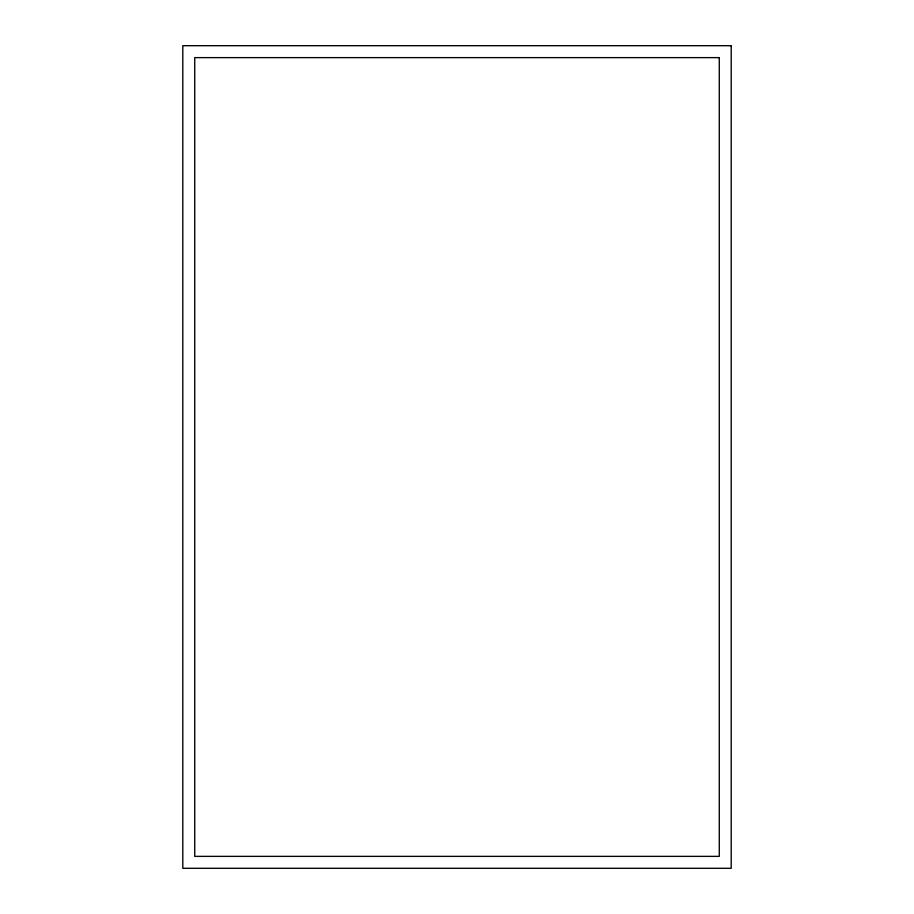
<?xml version="1.0" encoding="UTF-8"?>
<svg xmlns="http://www.w3.org/2000/svg" width="914" height="914" viewBox="0 0 914 914"><rect width="100%" height="100%" fill="white"/><g stroke="black" fill="none" stroke-linecap="round" stroke-linejoin="round"><path stroke-width="1.37" d="M731.2 45.7L182.8 45.7L182.8 868.3L731.2 868.3L731.2 45.7M719.272 57.628L194.728 57.628L194.728 856.372L719.272 856.372L719.272 57.628"/></g></svg>
